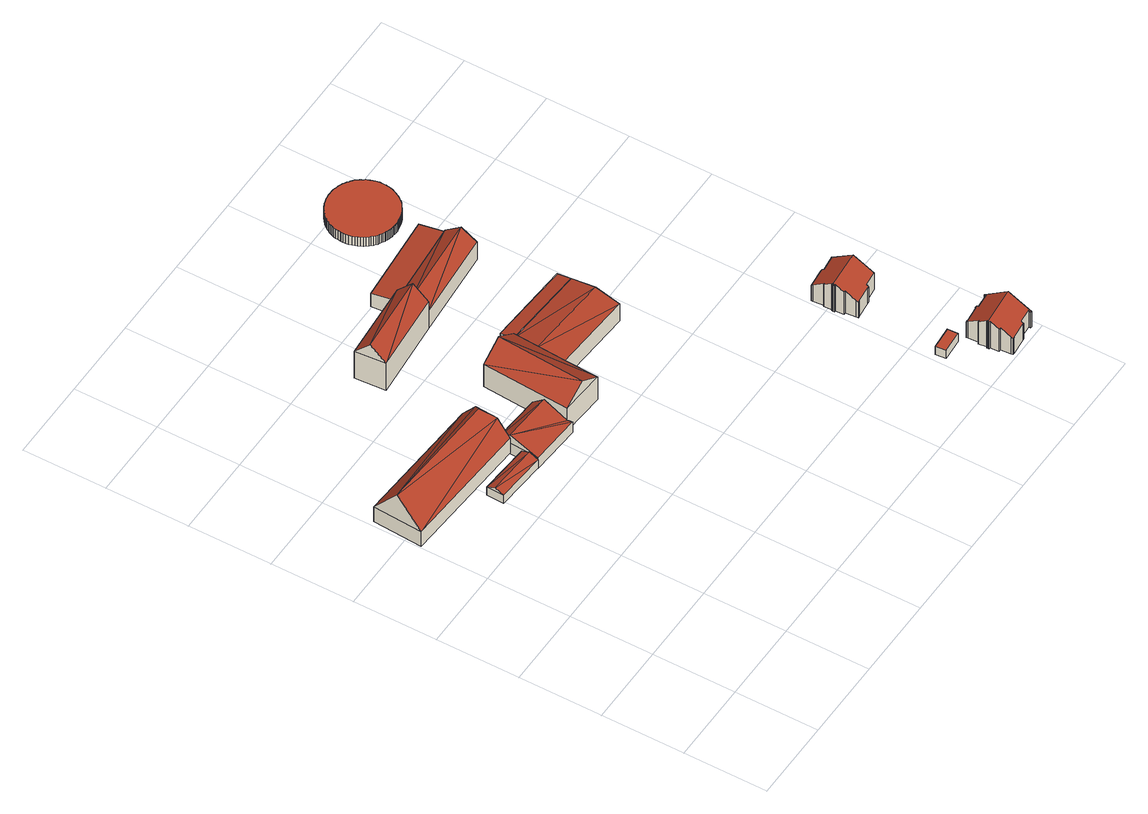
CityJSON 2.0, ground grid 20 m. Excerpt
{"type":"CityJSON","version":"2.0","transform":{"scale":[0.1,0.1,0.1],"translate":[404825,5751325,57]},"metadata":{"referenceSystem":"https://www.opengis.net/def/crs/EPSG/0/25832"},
"CityObjects":{
"building1":{"type":"Building","attributes":{"name":"Haus Herding","Gemeindeschluessel":"05515000","Geometrietyp2DReferenz":"3000","function":"31001_1100","roofType":"9999","measuredHeight":11.98},"address":[{"country":"Germany","locality":"Münster","thoroughfareNumber":"5","thoroughfareName":"Haus Herding"}],"geometry":[{"type":"Solid","lod":"2","boundaries":[[[[0,1,2,3]],[[4,5,1,0]],[[6,7,5,4]],[[3,2,7,6]],[[0,8,9,4]],[[6,10,3]],[[8,11,9]],[[10,11,8]],[[10,8,0]],[[0,3,10]],[[9,11,10]],[[9,10,6]],[[6,4,9]],[[1,5,7,2]]]],"semantics":{"surfaces":[{"type":"WallSurface"},{"type":"RoofSurface"},{"type":"GroundSurface"}],"values":[[0,0,0,0,0,0,1,1,1,1,1,1,1,2]]}}]},
"building2":{"type":"Building","attributes":{"Gemeindeschluessel":"05515000","Geometrietyp2DReferenz":"3000","function":"31001_1310","roofType":"3100","measuredHeight":3.55},"geometry":[{"type":"Solid","lod":"2","boundaries":[[[[12,13,14,15]],[[16,17,13,12]],[[18,19,17,16]],[[15,14,19,18]],[[12,20,16]],[[18,21,15]],[[15,21,20]],[[20,12,15]],[[21,18,16]],[[16,20,21]],[[13,17,19,14]]]],"semantics":{"surfaces":[{"type":"WallSurface"},{"type":"RoofSurface"},{"type":"GroundSurface"}],"values":[[0,0,0,0,0,0,1,1,1,1,2]]}}]},
"building3":{"type":"Building","attributes":{"Gemeindeschluessel":"05515000","Geometrietyp2DReferenz":"3000","function":"51009_1610","roofType":"5000","measuredHeight":5.81},"geometry":[{"type":"Solid","lod":"2","boundaries":[[[[22,23,24,25]],[[26,27,23,22]],[[28,29,27,26]],[[30,31,29,28]],[[32,33,31,30]],[[25,24,33,32]],[[34,28,35]],[[32,30,28]],[[32,28,34]],[[34,25,32]],[[35,26,22]],[[22,34,35]],[[25,34,22]],[[26,35,28]],[[23,27,29,31,33,24]]]],"semantics":{"surfaces":[{"type":"WallSurface"},{"type":"RoofSurface"},{"type":"GroundSurface"}],"values":[[0,0,0,0,0,0,1,1,1,1,1,1,0,0,2]]}}]},
"building4":{"type":"Building","attributes":{"Gemeindeschluessel":"05515000","Geometrietyp2DReferenz":"3000","function":"31001_2700","roofType":"5000","measuredHeight":10.48},"geometry":[{"type":"Solid","lod":"2","boundaries":[[[[36,37,29,38]],[[39,40,37,36]],[[41,42,40,39]],[[43,44,42,41]],[[38,29,44,43]],[[43,41,39,45]],[[45,46,43]],[[46,45,36]],[[36,38,46]],[[45,39,36]],[[43,46,38]],[[37,40,42,44,29]]]],"semantics":{"surfaces":[{"type":"WallSurface"},{"type":"RoofSurface"},{"type":"GroundSurface"}],"values":[[0,0,0,0,0,1,1,1,1,0,0,2]]}}]},
"building5":{"type":"Building","attributes":{"Gemeindeschluessel":"05515000","Geometrietyp2DReferenz":"3000","function":"31001_1100","roofType":"3100","measuredHeight":11.99},"address":[{"country":"Germany","locality":"Münster","thoroughfareNumber":"1","thoroughfareName":"Haus Herding"}],"geometry":[{"type":"Solid","lod":"2","boundaries":[[[[47,48,49,50]],[[51,52,48,47]],[[53,54,52,51]],[[50,49,54,53]],[[47,55,51]],[[53,56,50]],[[56,55,47]],[[47,50,56]],[[55,56,53]],[[53,51,55]],[[48,52,54,49]]]],"semantics":{"surfaces":[{"type":"WallSurface"},{"type":"RoofSurface"},{"type":"GroundSurface"}],"values":[[0,0,0,0,0,0,1,1,1,1,2]]}}]},
"building6":{"type":"Building","attributes":{"Gemeindeschluessel":"05515000","Geometrietyp2DReferenz":"3000","function":"31001_2700","roofType":"3100","measuredHeight":6.38},"geometry":[{"type":"Solid","lod":"2","boundaries":[[[[57,58,59,60]],[[61,62,58,57]],[[63,64,62,61]],[[60,59,64,63]],[[57,65,61]],[[63,66,60]],[[65,57,60]],[[60,66,65]],[[61,65,66]],[[66,63,61]],[[58,62,64,59]]]],"semantics":{"surfaces":[{"type":"WallSurface"},{"type":"RoofSurface"},{"type":"GroundSurface"}],"values":[[0,0,0,0,0,0,1,1,1,1,2]]}}]},
"building7":{"type":"Building","attributes":{"Gemeindeschluessel":"05515000","Geometrietyp2DReferenz":"3000","function":"51009_1610","roofType":"2100","measuredHeight":5.23},"geometry":[{"type":"Solid","lod":"2","boundaries":[[[[67,68,59,60]],[[69,70,68,67]],[[57,58,70,69]],[[60,59,58,57]],[[69,67,60,57]],[[68,70,58,59]]]],"semantics":{"surfaces":[{"type":"WallSurface"},{"type":"RoofSurface"},{"type":"GroundSurface"}],"values":[[0,0,0,0,1,2]]}}]},
"building8":{"type":"Building","attributes":{"Gemeindeschluessel":"05515000","Geometrietyp2DReferenz":"3000","function":"31001_2700","roofType":"3100","measuredHeight":8.04},"geometry":[{"type":"Solid","lod":"2","boundaries":[[[[71,72,54,73]],[[74,75,72,71]],[[76,49,75,74]],[[73,54,49,76]],[[71,77,74]],[[76,78,73]],[[78,77,71]],[[71,73,78]],[[76,74,77]],[[77,78,76]],[[72,75,49,54]]]],"semantics":{"surfaces":[{"type":"WallSurface"},{"type":"RoofSurface"},{"type":"GroundSurface"}],"values":[[0,0,0,0,0,0,1,1,1,1,2]]}}]},
"building9":{"type":"Building","attributes":{"Gemeindeschluessel":"05515000","Geometrietyp2DReferenz":"3000","function":"51009_1610","roofType":"2100","measuredHeight":4.85},"geometry":[{"type":"Solid","lod":"2","boundaries":[[[[79,72,80,81]],[[82,54,72,79]],[[83,84,54,82]],[[81,80,84,83]],[[82,79,81,83]],[[72,54,84,80]]]],"semantics":{"surfaces":[{"type":"WallSurface"},{"type":"RoofSurface"},{"type":"GroundSurface"}],"values":[[0,0,0,0,1,2]]}}]},
"building10":{"type":"Building","attributes":{"Gemeindeschluessel":"05515000","Geometrietyp2DReferenz":"3000","function":"51009_1611","roofType":"1000","measuredHeight":2.5},"geometry":[{"type":"Solid","lod":"2","boundaries":[[[[85,86,87,88]],[[89,90,86,85]],[[91,92,90,89]],[[88,87,92,91]],[[89,85,88,91]],[[86,90,92,87]]]],"semantics":{"surfaces":[{"type":"WallSurface"},{"type":"RoofSurface"},{"type":"GroundSurface"}],"values":[[0,0,0,0,1,2]]}}]},
"building11":{"type":"Building","attributes":{"Gemeindeschluessel":"05515000","Geometrietyp2DReferenz":"3000","function":"51003_1201","roofType":"1000","measuredHeight":2.75},"geometry":[{"type":"Solid","lod":"2","boundaries":[[[[93,94,95,96]],[[97,98,94,93]],[[99,100,98,97]],[[101,102,100,99]],[[103,104,102,101]],[[105,106,104,103]],[[107,108,106,105]],[[109,110,108,107]],[[111,112,110,109]],[[113,114,112,111]],[[115,116,114,113]],[[117,118,116,115]],[[119,120,118,117]],[[121,122,120,119]],[[123,124,122,121]],[[125,126,124,123]],[[127,128,126,125]],[[129,130,128,127]],[[131,132,130,129]],[[133,134,132,131]],[[135,136,134,133]],[[137,138,136,135]],[[139,140,138,137]],[[141,142,140,139]],[[143,144,142,141]],[[145,146,144,143]],[[147,148,146,145]],[[149,150,148,147]],[[151,152,150,149]],[[153,154,152,151]],[[155,156,154,153]],[[157,158,156,155]],[[159,160,158,157]],[[161,162,160,159]],[[163,164,162,161]],[[165,166,164,163]],[[167,168,166,165]],[[169,170,168,167]],[[171,172,170,169]],[[173,174,172,171]],[[175,176,174,173]],[[177,178,176,175]],[[179,180,178,177]],[[181,182,180,179]],[[183,184,182,181]],[[185,186,184,183]],[[187,188,186,185]],[[189,190,188,187]],[[191,192,190,189]],[[193,194,192,191]],[[195,196,194,193]],[[197,198,196,195]],[[199,200,198,197]],[[201,202,200,199]],[[203,204,202,201]],[[205,206,204,203]],[[207,208,206,205]],[[209,210,208,207]],[[211,212,210,209]],[[213,214,212,211]],[[215,216,214,213]],[[217,218,216,215]],[[219,220,218,217]],[[221,222,220,219]],[[223,224,222,221]],[[225,226,224,223]],[[227,228,226,225]],[[229,230,228,227]],[[231,232,230,229]],[[233,234,232,231]],[[235,236,234,233]],[[237,238,236,235]],[[239,240,238,237]],[[241,242,240,239]],[[243,244,242,241]],[[245,246,244,243]],[[247,248,246,245]],[[249,250,248,247]],[[251,252,250,249]],[[253,254,252,251]],[[255,256,254,253]],[[257,258,256,255]],[[259,260,258,257]],[[261,262,260,259]],[[263,264,262,261]],[[265,266,264,263]],[[267,268,266,265]],[[269,270,268,267]],[[271,272,270,269]],[[273,274,272,271]],[[275,276,274,273]],[[277,278,276,275]],[[279,280,278,277]],[[281,282,280,279]],[[283,284,282,281]],[[285,286,284,283]],[[287,288,286,285]],[[289,290,288,287]],[[291,292,290,289]],[[293,294,292,291]],[[295,296,294,293]],[[297,298,296,295]],[[299,300,298,297]],[[301,302,300,299]],[[303,304,302,301]],[[96,95,304,303]],[[301,299,297,295,293,291,289,287,285,283,281,279,277,275,273,271,269,267,265,263,261,259,257,255,253,251,249,247,245,243,241,239,237,235,233,231,229,227,225,223,221,219,217,215,213,211,209,207,205,203,201,199,197,195,193,191,189,187,185,183,181,179,177,175,173,171,169,167,165,163,161,159,157,155,153,151,149,147,145,143,141,139,137,135,133,131,129,127,125,123,121,119,117,115,113,111,109,107,105,103,101,99,97,93,96,303]],[[94,98,100,102,104,106,108,110,112,114,116,118,120,122,124,126,128,130,132,134,136,138,140,142,144,146,148,150,152,154,156,158,160,162,164,166,168,170,172,174,176,178,180,182,184,186,188,190,192,194,196,198,200,202,204,206,208,210,212,214,216,218,220,222,224,226,228,230,232,234,236,238,240,242,244,246,248,250,252,254,256,258,260,262,264,266,268,270,272,274,276,278,280,282,284,286,288,290,292,294,296,298,300,302,304,95]]]],"semantics":{"surfaces":[{"type":"WallSurface"},{"type":"RoofSurface"},{"type":"GroundSurface"}],"values":[[0,0,0,0,0,0,0,0,0,0,0,0,0,0,0,0,0,0,0,0,0,0,0,0,0,0,0,0,0,0,0,0,0,0,0,0,0,0,0,0,0,0,0,0,0,0,0,0,0,0,0,0,0,0,0,0,0,0,0,0,0,0,0,0,0,0,0,0,0,0,0,0,0,0,0,0,0,0,0,0,0,0,0,0,0,0,0,0,0,0,0,0,0,0,0,0,0,0,0,0,0,0,0,0,0,0,1,2]]}}]},
"building12":{"type":"Building","attributes":{"Gemeindeschluessel":"05515000","Geometrietyp2DReferenz":"3000","function":"31001_1000","roofType":"3100","measuredHeight":8.32},"address":[{"country":"Germany","locality":"Münster","thoroughfareNumber":"107","thoroughfareName":"Böttcherstraße"}],"geometry":[{"type":"Solid","lod":"2","boundaries":[[[[305,306,307,308]],[[309,310,306,305]],[[311,312,310,309]],[[313,314,312,311]],[[315,316,314,313]],[[317,318,316,315]],[[319,320,318,317]],[[321,322,320,319]],[[323,324,322,321]],[[325,326,324,323]],[[327,328,326,325]],[[329,330,328,327]],[[331,332,330,329]],[[333,334,332,331]],[[335,336,334,333]],[[337,338,336,335]],[[339,340,338,337]],[[341,342,340,339]],[[343,344,342,341]],[[345,346,344,343]],[[347,348,346,345]],[[349,350,348,347]],[[351,352,350,349]],[[353,354,352,351]],[[355,356,354,353]],[[357,358,356,355]],[[359,360,358,357]],[[361,362,360,359]],[[363,364,362,361]],[[308,307,364,363]],[[357,355,353,351,349,347,345,343,341,339,337,335,333,331,359]],[[329,327,325,323,321,319,317,315,313,311,309,305,308,363,361,359,331]],[[306,310,312,314,316,318,320,322,324,326,328,330,332,334,336,338,340,342,344,346,348,350,352,354,356,358,360,362,364,307]]]],"semantics":{"surfaces":[{"type":"WallSurface"},{"type":"RoofSurface"},{"type":"GroundSurface"}],"values":[[0,0,0,0,0,0,0,0,0,0,0,0,0,0,0,0,0,0,0,0,0,0,0,0,0,0,0,0,0,0,1,1,2]]}}]},
"building13":{"type":"Building","attributes":{"Gemeindeschluessel":"05515000","Geometrietyp2DReferenz":"3000","function":"31001_1000","roofType":"3100","measuredHeight":8.31},"address":[{"country":"Germany","locality":"Münster","thoroughfareNumber":"113","thoroughfareName":"Böttcherstraße"}],"geometry":[{"type":"Solid","lod":"2","boundaries":[[[[365,366,367,368]],[[369,370,366,365]],[[371,372,370,369]],[[373,374,372,371]],[[375,376,374,373]],[[377,378,376,375]],[[379,380,378,377]],[[381,382,380,379]],[[383,384,382,381]],[[385,386,384,383]],[[387,388,386,385]],[[389,390,388,387]],[[391,392,390,389]],[[393,394,392,391]],[[395,396,394,393]],[[397,398,396,395]],[[399,400,398,397]],[[401,402,400,399]],[[403,404,402,401]],[[405,406,404,403]],[[407,408,406,405]],[[409,410,408,407]],[[411,412,410,409]],[[368,367,412,411]],[[405,403,401,399,397,395,393,391,389,387,385,383,407]],[[381,379,377,375,373,371,369,365,368,411,409,407,383]],[[366,370,372,374,376,378,380,382,384,386,388,390,392,394,396,398,400,402,404,406,408,410,412,367]]]],"semantics":{"surfaces":[{"type":"WallSurface"},{"type":"RoofSurface"},{"type":"GroundSurface"}],"values":[[0,0,0,0,0,0,0,0,0,0,0,0,0,0,0,0,0,0,0,0,0,0,0,0,1,1,2]]}}]}
},
"vertices":[
[329,863,55],[329,863,10],[11,882,10],[11,882,55],[321,743,55],[321,743,10],[3,762,55],[3,762,10],[327,831,96],[323,776,96],[7,822,130],[298,805,130],
[195,681,34],[195,681,9],[317,673,9],[317,673,34],[197,723,34],[197,723,9],[320,715,34],[320,715,9],[196,702,44],[318,694,44],
[323,773,40],[323,773,8],[317,673,8],[317,673,40],[443,765,40],[443,765,8],[437,677,40],[437,677,8],[439,677,40],[439,677,8],[439,665,40],[439,665,8],[321,743,66],[441,735,66],
[451,888,76],[451,888,8],[437,677,76],[557,881,76],[557,881,8],[549,759,76],[549,759,8],[544,670,76],[544,670,8],[505,885,113],[491,673,113],
[335,1052,92],[335,1052,10],[527,1068,10],[527,1068,92],[329,1126,92],[329,1126,10],[521,1141,92],[521,1141,10],[332,1089,130],[524,1105,130],
[761,868,61],[761,868,9],[557,881,9],[557,881,61],[753,746,61],[753,746,9],[549,759,61],[549,759,9],[757,807,73],[553,820,73],
[560,916,53],[560,916,9],[763,903,53],[763,903,9],
[737,1159,63],[737,1159,10],[521,1141,63],[743,1085,63],[743,1085,10],[527,1068,63],[740,1122,90],[524,1105,90],
[737,1159,58],[732,1220,10],[732,1220,50],[521,1141,58],[516,1202,50],[516,1202,10],
[1014,144,36],[1014,144,11],[1016,119,11],[1016,119,36],[1068,148,36],[1068,148,11],[1069,123,36],[1069,123,11],
[640,1358,36],[640,1358,9],[639,1352,9],[639,1352,36],[640,1363,36],[640,1363,9],[642,1369,36],[642,1369,9],[643,1374,36],[643,1374,9],[645,1379,36],[645,1379,9],[647,1383,36],[647,1383,9],[650,1387,36],[650,1387,9],[652,1391,36],[652,1391,9],[655,1395,36],[655,1395,9],[657,1398,36],[657,1398,9],[660,1401,36],[660,1401,9],[663,1404,36],[663,1404,9],[665,1406,36],[665,1406,9],[668,1409,36],[668,1409,9],[671,1411,36],[671,1411,9],[674,1414,36],[674,1414,9],[678,1416,36],[678,1416,9],[682,1418,36],[682,1418,9],[686,1420,36],[686,1420,9],[690,1422,36],[690,1422,9],[695,1423,36],[695,1423,9],[700,1425,36],[700,1425,9],[705,1426,36],[705,1426,9],[711,1427,36],[711,1427,9],[716,1427,36],[716,1427,9],[722,1427,36],[722,1427,9],[725,1427,36],[725,1427,9],[730,1427,36],[730,1427,9],[736,1426,36],[736,1426,9],[741,1424,36],[741,1424,9],[746,1423,36],[746,1423,9],[751,1421,36],[751,1421,9],[756,1419,36],[756,1419,9],[760,1416,36],[760,1416,9],[764,1414,36],[764,1414,9],[767,1411,36],[767,1411,9],[771,1409,36],[771,1409,9],[774,1406,36],[774,1406,9],[777,1404,36],[777,1404,9],[779,1401,36],[779,1401,9],[781,1398,36],[781,1398,9],[784,1395,36],[784,1395,9],[786,1392,36],[786,1392,9],[788,1388,36],[788,1388,9],[791,1385,36],[791,1385,9],[793,1380,36],[793,1380,9],[794,1376,36],[794,1376,9],[796,1371,36],[796,1371,9],[798,1366,36],[798,1366,9],[799,1361,36],[799,1361,9],[800,1356,36],[800,1356,9],[800,1350,36],[800,1350,9],[800,1345,36],[800,1345,9],[800,1341,36],[800,1341,9],[799,1337,36],[799,1337,9],[799,1332,36],[799,1332,9],[798,1328,36],[798,1328,9],[797,1324,36],[797,1324,9],[796,1321,36],[796,1321,9],[794,1317,36],[794,1317,9],[793,1314,36],[793,1314,9],[791,1311,36],[791,1311,9],[789,1307,36],[789,1307,9],[787,1303,36],[787,1303,9],[785,1300,36],[785,1300,9],[782,1296,36],[782,1296,9],[780,1294,36],[780,1294,9],[778,1291,36],[778,1291,9],[773,1286,36],[773,1286,9],[767,1282,36],[767,1282,9],[762,1278,36],[762,1278,9],[756,1275,36],[756,1275,9],[751,1273,36],[751,1273,9],[745,1270,36],[745,1270,9],[740,1269,36],[740,1269,9],[734,1268,36],[734,1268,9],[729,1267,36],[729,1267,9],[724,1266,36],[724,1266,9],[719,1266,36],[719,1266,9],[714,1266,36],[714,1266,9],[709,1267,36],[709,1267,9],[705,1267,36],[705,1267,9],[701,1268,36],[701,1268,9],[697,1269,36],[697,1269,9],[693,1270,36],[693,1270,9],[690,1272,36],[690,1272,9],[687,1273,36],[687,1273,9],[683,1275,36],[683,1275,9],[680,1277,36],[680,1277,9],[676,1279,36],[676,1279,9],[672,1281,36],[672,1281,9],[669,1284,36],[669,1284,9],[665,1287,36],[665,1287,9],[662,1291,36],[662,1291,9],[658,1294,36],[658,1294,9],[655,1299,36],[655,1299,9],[652,1303,36],[652,1303,9],[649,1308,36],[649,1308,9],[646,1314,36],[646,1314,9],[644,1319,36],[644,1319,9],[642,1325,36],[642,1325,9],[640,1332,36],[640,1332,9],[639,1339,36],[639,1339,9],[639,1345,36],[639,1345,9],[639,1349,36],[639,1349,9],
[1088,84,81],[1088,84,14],[1083,83,14],[1083,83,81],[1086,109,65],[1086,109,14],[1085,113,62],[1085,113,14],[1090,114,62],[1090,114,14],[1090,113,62],[1090,113,14],[1129,117,62],[1129,117,14],[1129,118,62],[1129,118,14],[1134,118,62],[1134,118,14],[1134,113,65],[1134,113,14],[1168,116,65],[1168,116,14],[1168,121,62],[1168,121,14],[1170,121,62],[1170,121,14],[1176,68,97],[1176,68,14],[1181,14,62],[1181,14,14],[1178,14,62],[1178,14,14],[1178,19,65],[1178,19,14],[1144,16,65],[1144,16,14],[1144,10,62],[1144,10,14],[1140,10,62],[1140,10,14],[1100,6,62],[1100,6,14],[1096,6,62],[1096,6,14],[1095,10,65],[1095,10,14],[1093,35,81],[1093,35,14],[1088,35,81],[1088,35,14],[1086,56,95],[1086,56,14],[1083,56,95],[1083,56,14],[1083,59,97],[1083,59,14],[1083,62,95],[1083,62,14],[1086,62,95],[1086,62,14],
[1008,409,80],[1008,409,13],[1005,409,13],[1005,409,80],[1006,434,63],[1006,434,13],[1005,439,60],[1005,439,13],[1010,439,60],[1010,439,13],[1050,443,60],[1050,443,13],[1054,443,60],[1054,443,13],[1055,438,64],[1055,438,13],[1091,442,64],[1091,442,13],[1095,393,96],[1095,393,13],[1100,345,64],[1100,345,13],[1064,341,64],[1064,341,13],[1064,336,60],[1064,336,13],[1060,336,60],[1060,336,13],[1020,332,60],[1020,332,13],[1016,331,60],[1016,331,13],[1015,336,63],[1015,336,13],[1013,361,80],[1013,361,13],[1009,361,80],[1009,361,13],[1007,382,93],[1007,382,13],[1004,381,93],[1004,381,13],[1004,385,96],[1004,385,13],[1004,388,94],[1004,388,13],[1007,388,94],[1007,388,13]
]}
